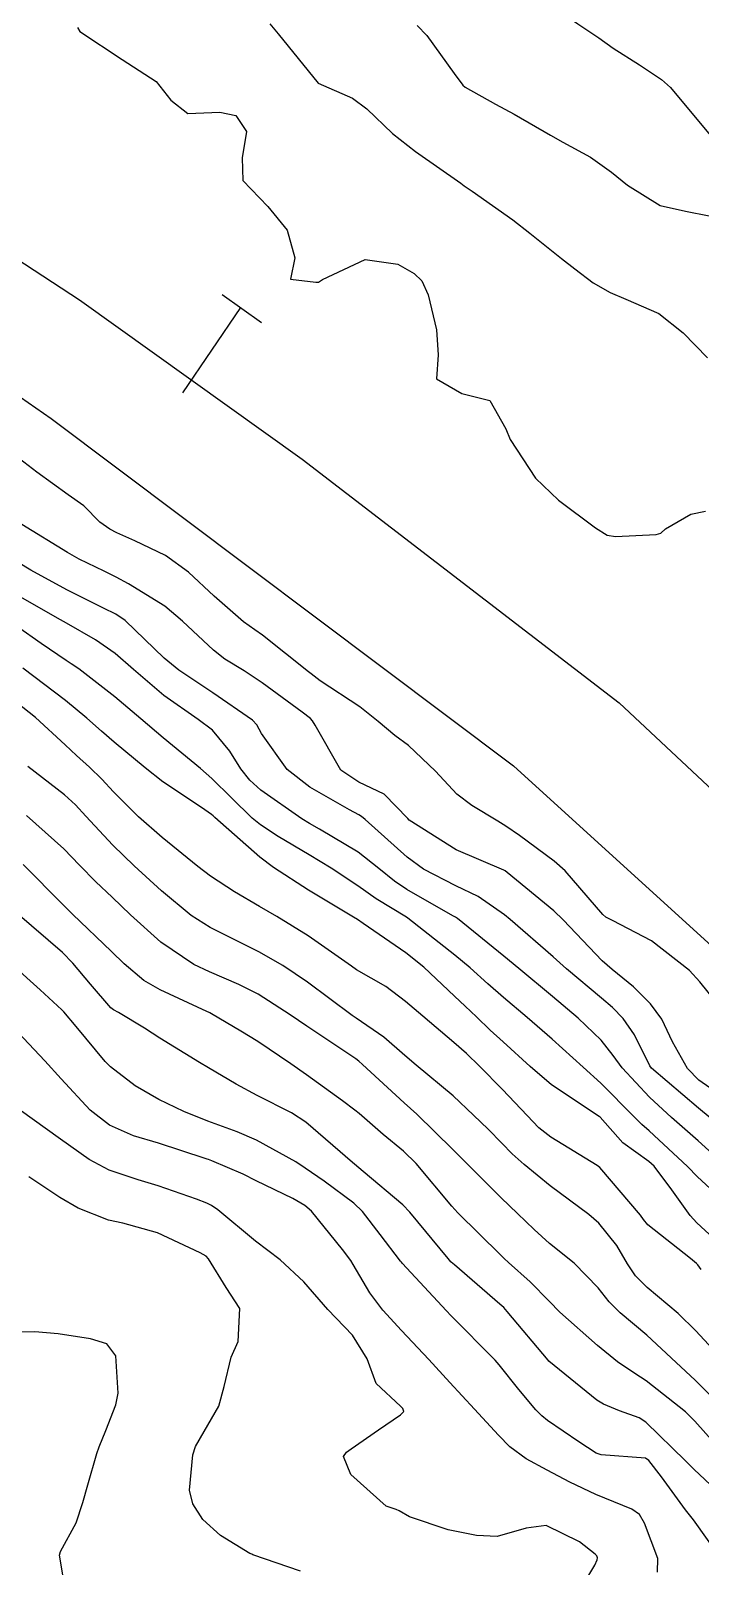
# Model space of a CAD drawing. Header units: metres. Extents: x 298520 to 308411, y 7433745 to 7450750.
# Drawn here: x 299877.7 to 299905, y 7449474.5 to 7449537.1 of the extents above; entities that cross this region are included whole.
import ezdxf

# ---------------------------------------------------------------- set-up
doc = ezdxf.new("R2010")
doc.units = ezdxf.units.M
doc.header["$LTSCALE"] = 10
for name, color, linetype in [('Curvas de Nivel 1m', 11, 'Continuous'), ('Curvas de Nivel 5m', 15, 'Continuous'), ('Linha Férrea', 251, 'TRACKS'), ('Pórtico', 62, 'Continuous')]:
    doc.layers.add(name, color=color, linetype=linetype)
doc.linetypes.add('TRACKS', pattern='A,0.15,[130,ltypeshp.shx,S=0.25,R=0,X=0,Y=0],0.15', length=0.3)

msp = doc.modelspace()

# ---------------------------------------------------------------- linework, layer by layer
at = {"layer": 'Curvas de Nivel 1m', "flags": 128}
for points, elevation in [([(299905.493, 7449541.446), (299903.963, 7449542.348), (299903.51, 7449542.584), (299903.026, 7449542.815), (299901.523, 7449543.796), (299900.55, 7449543.872), (299899.521, 7449543.655), (299898.964, 7449543.42), (299898.757, 7449542.868), (299898.343, 7449542.029), (299897.667, 7449540.878), (299897.647, 7449540.713), (299898.374, 7449538.871), (299899.452, 7449537.774), (299900.006, 7449537.41), (299900.852, 7449536.839), (299901.437, 7449536.419), (299902.512, 7449535.734), (299903.418, 7449535.133), (299903.775, 7449534.806), (299905.394, 7449532.865)], 717), ([(299887.447, 7449537.406), (299887.788, 7449536.997), (299889.413, 7449534.98), (299890.818, 7449534.37), (299891.403, 7449533.938), (299892.45, 7449532.939), (299893.386, 7449532.197), (299895.224, 7449530.911), (299895.371, 7449530.805), (299895.688, 7449530.585), (299897.351, 7449529.405), (299898.044, 7449528.873), (299899.333, 7449527.832), (299899.885, 7449527.408), (299900.622, 7449526.847), (299901.317, 7449526.446), (299901.965, 7449526.179), (299903.305, 7449525.585), (299904.29, 7449524.8), (299905.283, 7449523.785)], 719), ([(299893.447, 7449537.333), (299893.848, 7449536.926), (299894.961, 7449535.374), (299895.313, 7449534.911), (299895.412, 7449534.82), (299896.643, 7449534.129), (299897.401, 7449533.721), (299898.891, 7449532.865), (299899.39, 7449532.586), (299900.514, 7449531.972), (299901.378, 7449531.357), (299902.032, 7449530.823), (299903.355, 7449530.001), (299904.39, 7449529.762), (299905.351, 7449529.57)], 718), ([(299906.414, 7449493.282), (299904.936, 7449494.322), (299904.467, 7449494.795), (299903.866, 7449495.888), (299903.427, 7449496.805), (299902.969, 7449497.429), (299902.277, 7449498.121), (299901.395, 7449498.834), (299900.988, 7449499.188), (299899.402, 7449500.856), (299899.017, 7449501.231), (299897.119, 7449502.793), (299897.033, 7449502.862), (299896.986, 7449502.881), (299895.045, 7449503.719), (299893.127, 7449504.929), (299893.064, 7449504.998), (299892.111, 7449505.982), (299891.078, 7449506.473), (299890.332, 7449506.968), (299889.286, 7449508.794), (299889.187, 7449508.979), (299889.104, 7449509.068), (299888.759, 7449509.333), (299887.126, 7449510.531), (299886.399, 7449511.011), (299885.611, 7449511.496), (299885.141, 7449511.853), (299883.888, 7449513.043), (299883.162, 7449513.652), (299881.674, 7449514.566), (299881.179, 7449514.832), (299880.688, 7449515.077), (299879.671, 7449515.576), (299879.19, 7449515.842), (299877.337, 7449516.983)], 719), ([(299905.396, 7449492.785), (299904.919, 7449493.18), (299903.009, 7449494.809), (299902.944, 7449494.897), (299902.308, 7449496.171), (299901.851, 7449496.827), (299901.414, 7449497.28), (299900.971, 7449497.659), (299899.533, 7449498.854), (299898.99, 7449499.345), (299897.237, 7449500.878), (299897.015, 7449501.067), (299895.936, 7449501.81), (299895.026, 7449502.25), (299893.715, 7449502.923), (299893.04, 7449503.412), (299891.331, 7449504.956), (299891.183, 7449505.077), (299891.065, 7449505.145), (299890.689, 7449505.342), (299889.076, 7449506.269), (299888.153, 7449506.989), (299887.098, 7449508.464), (299886.912, 7449508.814), (299886.737, 7449509.005), (299885.119, 7449510.123), (299883.734, 7449511.044), (299883.138, 7449511.535), (299881.543, 7449513.066), (299881.157, 7449513.331), (299880.66, 7449513.578), (299879.171, 7449514.314), (299877.696, 7449515.115), (299877.186, 7449515.437)], 718), ([(299906.08, 7449490.778), (299904.903, 7449491.84), (299903.824, 7449492.801), (299902.925, 7449493.627), (299901.814, 7449494.827), (299901.444, 7449495.329), (299900.954, 7449495.948), (299900.015, 7449496.849), (299898.972, 7449497.734), (299897.594, 7449498.874), (299896.99, 7449499.375), (299895.101, 7449500.909), (299895.049, 7449500.945), (299895.013, 7449500.964), (299894.904, 7449501.021), (299893.025, 7449502.102), (299892.52, 7449502.43), (299891.893, 7449502.947), (299891.043, 7449503.62), (299889.471, 7449504.562), (299889.06, 7449504.789), (299888.753, 7449504.983), (299887.074, 7449506.15), (299886.621, 7449506.55), (299886.265, 7449507.012), (299885.814, 7449507.743), (299885.099, 7449508.589), (299884.514, 7449509.036), (299883.117, 7449510.005), (299881.878, 7449511.063), (299881.139, 7449511.718), (299880.335, 7449512.273), (299879.152, 7449512.96), (299878.911, 7449513.102), (299877.167, 7449514.09)], 717), ([(299906.626, 7449488.772), (299904.887, 7449490.381), (299904.469, 7449490.794), (299902.907, 7449492.25), (299902.606, 7449492.511), (299902.299, 7449492.819), (299900.933, 7449494.2), (299900.216, 7449494.847), (299898.954, 7449495.985), (299897.942, 7449496.87), (299896.971, 7449497.684), (299896.337, 7449498.25), (299895.609, 7449498.901), (299894.991, 7449499.416), (299893.063, 7449500.93), (299893.013, 7449500.963), (299891.783, 7449501.711), (299891.026, 7449502.246), (299889.943, 7449502.971), (299889.041, 7449503.506), (299887.788, 7449504.257), (299887.059, 7449504.728), (299886.723, 7449505.005), (299885.885, 7449505.832), (299885.079, 7449506.626), (299884.621, 7449507.035), (299883.095, 7449508.283), (299882.178, 7449509.059), (299881.116, 7449509.956), (299879.659, 7449511.092), (299879.34, 7449511.302), (299879.136, 7449511.431), (299878.123, 7449512.13), (299877.15, 7449512.815)], 716), ([(299905.034, 7449486.595), (299904.89, 7449486.79), (299904.843, 7449486.841), (299904.593, 7449487.045), (299902.859, 7449488.413), (299902.683, 7449488.634), (299902.55, 7449488.815), (299900.892, 7449490.75), (299900.785, 7449490.841), (299898.904, 7449491.995), (299898.416, 7449492.375), (299897.929, 7449492.87), (299896.929, 7449493.937), (299895.99, 7449494.894), (299895.455, 7449495.409), (299894.952, 7449495.858), (299893.677, 7449496.923), (299892.969, 7449497.531), (299892.169, 7449498.136), (299890.982, 7449498.822), (299890.767, 7449498.962), (299889.001, 7449500.21), (299887.73, 7449500.993), (299887.017, 7449501.399), (299886.006, 7449501.998), (299885.029, 7449502.641), (299884.506, 7449503.035), (299883.05, 7449504.214), (299882.084, 7449505.06), (299881.073, 7449506.081), (299880.595, 7449506.594), (299880.094, 7449507.085), (299879.553, 7449507.559), (299879.092, 7449507.995), (299877.886, 7449509.112), (299877.112, 7449509.729)], 714), ([(299906.042, 7449482.778), (299904.812, 7449484.091), (299904.088, 7449484.797), (299902.833, 7449485.863), (299902.352, 7449486.332), (299902.033, 7449486.822), (299901.592, 7449487.57), (299900.859, 7449488.489), (299900.454, 7449488.844), (299898.88, 7449490.001), (299897.819, 7449490.876), (299897.33, 7449491.317), (299896.901, 7449491.742), (299896.34, 7449492.322), (299895.752, 7449492.897), (299894.924, 7449493.675), (299893.404, 7449494.925), (299892.947, 7449495.329), (299892.089, 7449496.078), (299890.962, 7449496.852), (299890.798, 7449496.962), (299888.976, 7449498.314), (299887.971, 7449498.99), (299886.991, 7449499.558), (299885.933, 7449500.082), (299885.006, 7449500.549), (299884.237, 7449501.038), (299883.023, 7449502.037), (299881.91, 7449503.061), (299881.045, 7449503.898), (299879.934, 7449505.087), (299879.521, 7449505.546), (299879.071, 7449505.958), (299877.581, 7449507.115)], 713), ([(299906.072, 7449480.777), (299904.786, 7449482.074), (299904.017, 7449482.798), (299902.809, 7449483.915), (299901.727, 7449484.826), (299901.276, 7449485.282), (299900.833, 7449485.853), (299899.855, 7449486.85), (299898.851, 7449487.66), (299898.215, 7449488.228), (299897.535, 7449488.88), (299896.872, 7449489.517), (299895.485, 7449490.904), (299895.19, 7449491.2), (299894.899, 7449491.484), (299893.43, 7449492.925), (299892.92, 7449493.398), (299891.223, 7449494.956), (299891.075, 7449495.088), (299890.945, 7449495.185), (299890.297, 7449495.618), (299888.958, 7449496.518), (299888.276, 7449496.987), (299886.971, 7449497.822), (299886.184, 7449498.221), (299884.98, 7449498.733), (299884.349, 7449499.036), (299882.996, 7449499.943), (299881.762, 7449501.063), (299881.02, 7449501.778), (299880.351, 7449502.405), (299879.686, 7449503.09), (299879.043, 7449503.749), (299877.516, 7449505.115)], 712), ([(299906.226, 7449478.775), (299904.769, 7449480.415), (299904.39, 7449480.794), (299902.785, 7449482.049), (299902.323, 7449482.352), (299901.614, 7449482.828), (299900.803, 7449483.489), (299899.268, 7449484.856), (299898.827, 7449485.299), (299898.052, 7449486.088), (299897.173, 7449486.885), (299897, 7449487.044), (299896.846, 7449487.193), (299895.106, 7449488.908), (299894.867, 7449489.172), (299893.403, 7449490.925), (299892.898, 7449491.418), (299892.061, 7449492.099), (299891.08, 7449492.957), (299890.915, 7449493.098), (299890.41, 7449493.476), (299888.936, 7449494.542), (299888.294, 7449494.986), (299886.952, 7449495.891), (299886.266, 7449496.32), (299885.067, 7449497.028), (299884.999, 7449497.065), (299884.963, 7449497.079), (299884.873, 7449497.122), (299882.973, 7449498.009), (299882.3, 7449498.384), (299881.497, 7449499.065), (299880.99, 7449499.566), (299879.401, 7449501.094), (299879.2, 7449501.282), (299879.017, 7449501.467), (299877.386, 7449503.116)], 711), ([(299905.859, 7449474.778), (299904.719, 7449476.38), (299904.393, 7449476.793), (299903.413, 7449478.134), (299902.89, 7449478.809), (299902.754, 7449478.894), (299900.954, 7449479.036), (299900.755, 7449479.097), (299900.047, 7449479.56), (299898.769, 7449480.429), (299898.528, 7449480.622), (299898.295, 7449480.867), (299897.598, 7449481.695), (299896.791, 7449482.706), (299896.629, 7449482.892), (299894.82, 7449484.723), (299894.645, 7449484.912), (299892.842, 7449486.847), (299892.806, 7449486.894), (299892.776, 7449486.931), (299891.936, 7449488.026), (299891.224, 7449488.955), (299890.868, 7449489.298), (299889.661, 7449490.192), (299888.89, 7449490.734), (299888.507, 7449490.984), (299886.902, 7449491.875), (299886.108, 7449492.215), (299884.909, 7449492.646), (299883.94, 7449493.04), (299882.92, 7449493.528), (299881.95, 7449494.087), (299880.94, 7449494.861), (299880.732, 7449495.082), (299879.541, 7449496.511), (299879.042, 7449497.099), (299879.008, 7449497.144), (299878.964, 7449497.188), (299878.073, 7449498.008), (299876.982, 7449498.995)], 709), ([(299903.251, 7449474.248), (299903.265, 7449474.804), (299902.717, 7449476.247), (299902.511, 7449476.604), (299902.2, 7449476.818), (299900.732, 7449477.414), (299899.674, 7449477.915), (299898.746, 7449478.403), (299897.896, 7449478.873), (299897.233, 7449479.359), (299896.762, 7449479.836), (299895.792, 7449480.9), (299894.784, 7449481.987), (299893.926, 7449482.919), (299892.811, 7449484.102), (299892.051, 7449484.942), (299891.524, 7449485.644), (299890.841, 7449486.796), (299890.741, 7449486.961), (299890.401, 7449487.413), (299889.135, 7449488.977), (299888.875, 7449489.199), (299888.375, 7449489.487), (299886.885, 7449490.218), (299886.358, 7449490.478), (299885.084, 7449491.027), (299884.94, 7449491.076), (299884.894, 7449491.094), (299884.8, 7449491.125), (299882.9, 7449491.742), (299881.887, 7449492.049), (299880.907, 7449492.482), (299880.115, 7449493.088), (299878.932, 7449494.371), (299878.27, 7449495.107), (299876.957, 7449496.494)], 708), ([(299900.053, 7449473.476), (299900.698, 7449474.541), (299900.791, 7449474.749), (299900.807, 7449474.838), (299900.78, 7449474.915), (299900.704, 7449474.987), (299900.072, 7449475.484), (299898.716, 7449476.15), (299897.892, 7449476.049), (299896.711, 7449475.706), (299895.863, 7449475.747), (299894.714, 7449475.973), (299893.143, 7449476.502), (299892.721, 7449476.75), (299892.594, 7449476.804), (299892.181, 7449476.938), (299890.742, 7449478.239), (299890.453, 7449478.963), (299890.567, 7449479.15), (299890.756, 7449479.28), (299891.875, 7449480.054), (299892.77, 7449480.663), (299892.903, 7449480.798), (299892.869, 7449480.929), (299892.774, 7449481.024), (299891.776, 7449481.939), (299891.416, 7449482.951), (299890.807, 7449483.92), (299889.803, 7449484.97), (299888.834, 7449486.091), (299887.865, 7449486.99), (299886.854, 7449487.755), (299885.321, 7449489.023), (299885.059, 7449489.211), (299884.876, 7449489.298), (299884.453, 7449489.459), (299882.883, 7449490.011), (299882.07, 7449490.247), (299880.889, 7449490.644), (299880.076, 7449491.088), (299878.901, 7449491.912), (299877.221, 7449493.117)], 707), ([(299888.692, 7449474.284), (299886.751, 7449474.96), (299886.702, 7449474.978), (299886.627, 7449475.011), (299885.429, 7449475.739), (299884.717, 7449476.395), (299884.297, 7449477.034), (299884.168, 7449477.599), (299884.299, 7449479.035), (299884.411, 7449479.379), (299884.762, 7449479.981), (299885.357, 7449481.021), (299885.586, 7449481.822), (299885.86, 7449483.014), (299886.157, 7449483.655), (299886.226, 7449485.009), (299885.668, 7449485.855), (299884.946, 7449487.028), (299884.845, 7449487.141), (299884.598, 7449487.281), (299882.859, 7449488.097), (299881.45, 7449488.485), (299880.866, 7449488.602), (299879.626, 7449489.092), (299878.877, 7449489.526), (299877.618, 7449490.38)], 706)]:
    msp.add_lwpolyline(points, dxfattribs=dict(at, elevation=elevation))
at = {"layer": 'Curvas de Nivel 5m', "flags": 128}
for points, elevation in [([(299879.602, 7449537.256), (299879.689, 7449537.096), (299881.426, 7449535.947), (299882.814, 7449535.056), (299883.405, 7449534.29), (299884.105, 7449533.745), (299885.401, 7449533.804), (299886.053, 7449533.674), (299886.495, 7449533.013), (299886.31, 7449531.944), (299886.335, 7449531.016), (299887.357, 7449529.95), (299888.152, 7449528.992), (299888.465, 7449527.855), (299888.283, 7449526.99), (299889.321, 7449526.865), (299889.427, 7449526.873), (299889.595, 7449526.976), (299891.331, 7449527.8), (299892.666, 7449527.6), (299893.326, 7449527.226), (299893.643, 7449526.927), (299893.892, 7449526.347), (299894.235, 7449524.921), (299894.302, 7449523.9), (299894.239, 7449522.92), (299895.267, 7449522.325), (299896.411, 7449522.039), (299897.063, 7449520.883), (299897.246, 7449520.447), (299898.28, 7449518.869), (299899.214, 7449517.975), (299900.72, 7449516.845), (299901.199, 7449516.548), (299901.539, 7449516.494), (299903.199, 7449516.571), (299903.383, 7449516.626), (299903.576, 7449516.806), (299904.606, 7449517.399), (299905.21, 7449517.525)], 720), ([(299906.227, 7449496.777), (299904.978, 7449498.326), (299904.56, 7449498.794), (299903.001, 7449500.006), (299901.416, 7449500.834), (299901.141, 7449500.965), (299901.015, 7449501.074), (299899.488, 7449502.855), (299899.039, 7449503.254), (299897.628, 7449504.3), (299897.06, 7449504.685), (299896.741, 7449504.885), (299895.685, 7449505.516), (299895.074, 7449505.988), (299894.197, 7449506.919), (299893.093, 7449507.976), (299892.542, 7449508.383), (299891.856, 7449508.949), (299891.112, 7449509.542), (299889.5, 7449510.604), (299889.132, 7449510.886), (299889.016, 7449510.981), (299887.148, 7449512.469), (299886.835, 7449512.69), (299886.375, 7449513.012), (299885.168, 7449514.058), (299884.12, 7449515.041), (299883.19, 7449515.726), (299881.937, 7449516.321), (299881.199, 7449516.648), (299880.918, 7449516.792), (299880.509, 7449517.08), (299879.86, 7449517.741), (299879.214, 7449518.188), (299877.938, 7449519.113), (299877.231, 7449519.661)], 720), ([(299906.727, 7449486.771), (299904.86, 7449488.496), (299904.588, 7449488.793), (299903.84, 7449489.839), (299903.12, 7449490.808), (299902.895, 7449491.005), (299901.841, 7449491.764), (299900.913, 7449492.802), (299900.877, 7449492.84), (299898.932, 7449494.126), (299898.054, 7449494.869), (299896.953, 7449495.877), (299896.427, 7449496.357), (299895.868, 7449496.896), (299895.401, 7449497.337), (299894.971, 7449497.745), (299893.716, 7449498.923), (299892.992, 7449499.51), (299891.253, 7449500.713), (299891.012, 7449500.867), (299890.854, 7449500.962), (299889.024, 7449502.067), (299887.591, 7449502.994), (299887.039, 7449503.41), (299885.205, 7449505.028), (299885.132, 7449505.097), (299885.064, 7449505.159), (299884.657, 7449505.445), (299883.077, 7449506.489), (299882.356, 7449507.057), (299881.093, 7449508.111), (299880.576, 7449508.556), (299879.984, 7449509.087), (299879.114, 7449509.806), (299877.372, 7449511.118)], 715), ([(299906.509, 7449476.772), (299904.748, 7449478.434), (299904.395, 7449478.794), (299902.769, 7449480.373), (299902.499, 7449480.543), (299901.702, 7449480.826), (299901.042, 7449481.102), (299900.777, 7449481.265), (299898.819, 7449482.86), (299898.793, 7449482.89), (299897.126, 7449484.885), (299896.981, 7449485.044), (299896.826, 7449485.184), (299894.969, 7449486.782), (299894.843, 7449486.89), (299894.825, 7449486.91), (299894.717, 7449487.038), (299893.153, 7449488.927), (299892.867, 7449489.226), (299891.245, 7449490.597), (299890.892, 7449490.89), (299890.815, 7449490.961), (299888.909, 7449492.61), (299888.328, 7449492.986), (299886.923, 7449493.689), (299886.072, 7449494.155), (299884.94, 7449494.819), (299884.579, 7449495.034), (299882.953, 7449496.031), (299882.337, 7449496.44), (299881.27, 7449497.075), (299881.071, 7449497.186), (299880.965, 7449497.267), (299880.132, 7449498.24), (299879.414, 7449499.094), (299878.989, 7449499.519), (299877.134, 7449501.119)], 710), ([(299879.184, 7449473.095), (299878.861, 7449474.938), (299878.905, 7449475.098), (299879.544, 7449476.262), (299879.823, 7449477.089), (299880.015, 7449477.806), (299880.382, 7449479.084), (299880.48, 7449479.359), (299880.762, 7449480.031), (299881.158, 7449481.074), (299881.256, 7449481.551), (299881.162, 7449483.074), (299880.8, 7449483.56), (299880.128, 7449483.762), (299878.806, 7449483.974), (299877.867, 7449484.05), (299876.806, 7449484.019)], 705)]:
    msp.add_lwpolyline(points, dxfattribs=dict(at, elevation=elevation))
at = {"layer": 'Linha Férrea', "flags": 128}
for points in [[(298729.261, 7450749.95), (298734.809, 7450730.65), (298742.343, 7450703.451), (298750.119, 7450676.237), (298757.889, 7450649.199), (298765.189, 7450623.712), (298769.985, 7450606.424), (298776.494, 7450583.287), (298783.055, 7450560.248), (298788.164, 7450542.214), (298793.821, 7450521.584), (298798.125, 7450506.606), (298804.386, 7450484.418), (298809.295, 7450466.837), (298814.551, 7450448.858), (298819.559, 7450431.225), (298826.267, 7450408.649), (298831.926, 7450389.314), (298837.135, 7450370.779), (298842.092, 7450352.398), (298847.802, 7450331.823), (298852.149, 7450316.412), (298858.34, 7450294.769), (298862.969, 7450278.965), (298867.952, 7450260.088), (298870.924, 7450249.95), (298873.722, 7450238.982), (298878.355, 7450222.697), (298882.025, 7450210.358), (298885.603, 7450197.651), (298890.189, 7450181.049), (298894.637, 7450166.006), (298898.995, 7450149.812), (298904.361, 7450131.79), (298908.122, 7450117.709), (298911.93, 7450103.946), (298916.104, 7450089.039), (298920.554, 7450073.399), (298923.212, 7450064.319), (298926.468, 7450052.577), (298930.321, 7450038.956), (298934.723, 7450023.223), (298938.252, 7450011.622), (298941.509, 7449999.193), (298944.399, 7449989.651), (298947.701, 7449977.682), (298952.335, 7449961.49), (298956.967, 7449946.581), (298961.92, 7449929.017), (298965.909, 7449915.258), (298970.082, 7449900.905), (298973.936, 7449887.787), (298977.788, 7449874.853), (298981.549, 7449862.469), (298986.366, 7449847.197), (298989.852, 7449836.37), (298994.575, 7449822.337), (298999.437, 7449807.292), (299004.068, 7449794.269), (299008.7, 7449781.657), (299013.057, 7449770.328), (299018.285, 7449757.718), (299022.322, 7449748.037), (299026.817, 7449737.63), (299031.861, 7449726.852), (299036.814, 7449716.896), (299043.096, 7449705.205), (299047.821, 7449696.534), (299054.335, 7449685.572), (299060.664, 7449675.852), (299069.469, 7449663.104), (299077.541, 7449652.872), (299085.429, 7449643.336), (299089.832, 7449637.784), (299098.728, 7449628.561), (299107.993, 7449618.793), (299117.442, 7449610.031), (299127.077, 7449601.223), (299138.453, 7449591.782), (299150.409, 7449582.651), (299162.779, 7449573.982), (299174.004, 7449567.002), (299185.962, 7449560.295), (299199.698, 7449553.222), (299213.253, 7449547.024), (299227.033, 7449541.5), (299241.999, 7449536.525), (299258.424, 7449531.831), (299277.224, 7449527.814), (299295.935, 7449525.032), (299311.589, 7449523.57), (299326.876, 7449522.883), (299340.975, 7449522.747), (299353.572, 7449523.111), (299369.274, 7449524.069), (299382.826, 7449525.211), (299396.609, 7449526.717), (299414.178, 7449529.501), (299430.969, 7449532.603), (299440.142, 7449534.839), (299451.094, 7449537.487), (299469.666, 7449542.917), (299486.963, 7449547.755), (299510.376, 7449554.83), (299531.414, 7449561.037), (299544.903, 7449564.894), (299559.186, 7449569.068), (299590.197, 7449576.665), (299616.417, 7449582.259), (299645.03, 7449585.805), (299675.251, 7449587.635), (299705.522, 7449586.259), (299732.882, 7449582.825), (299762.581, 7449576.088), (299791.888, 7449566.944), (299816.217, 7449556.896), (299840.774, 7449544.781), (299859.676, 7449534.387), (299878.529, 7449521.308), (299897.376, 7449507.135), (299919.538, 7449486.991), (299927.658, 7449478.626), (299947.133, 7449456.962), (299961.499, 7449437.961), (299971.137, 7449424.784), (299981.869, 7449408.322), (299997.595, 7449383.682), (300016.228, 7449354.96), (300035.864, 7449324.687), (300055.136, 7449295.587), (300073.232, 7449268.397), (300085.868, 7449249.95), (300089.501, 7449244.778), (300101.211, 7449227.647), (300111.197, 7449214.14), (300124.752, 7449194.736), (300135.909, 7449179.759), (300148.296, 7449162.129), (300160.805, 7449144.566), (300173.129, 7449128.481), (300185.523, 7449112.088), (300198.402, 7449095.758), (300207.462, 7449083.98), (300220.094, 7449068.515), (300233.468, 7449051.744), (300246.778, 7449035.349), (300263.478, 7449015.076), (300277.526, 7448998.444), (300292.814, 7448981.501), (300306.688, 7448964.856), (300324.623, 7448944.393), (300340.398, 7448926.517), (300357.9, 7448907.843), (300372.755, 7448891.817), (300392.041, 7448871.054), (300410.717, 7448852.066), (300427.475, 7448834.137), (300439.245, 7448822.858), (300454.898, 7448806.525), (300473.448, 7448788.164), (300493.111, 7448768.808), (300511.705, 7448749.95), (300518.198, 7448743.612), (300525.672, 7448735.984), (300530.889, 7448730.361), (300538.141, 7448723.284), (300543.771, 7448717.624), (300548.924, 7448711.903), (300554.778, 7448706.093), (300562.444, 7448698.573), (300570.483, 7448690.198), (300580.06, 7448680.508), (300590.013, 7448670.628), (300599.102, 7448661.391), (300608.565, 7448651.702), (300616.68, 7448643.32), (300625.581, 7448633.859), (300633.62, 7448625.859), (300641.21, 7448617.858), (300649.582, 7448609.897), (300659.386, 7448599.72), (300667.387, 7448591.231), (300676.098, 7448582.784), (300683.871, 7448574.669), (300691.725, 7448567.153), (300703.33, 7448554.876), (300711.744, 7448546.351), (300718.093, 7448539.767), (300726.506, 7448530.983), (300733.153, 7448523.695), (300741.152, 7448514.418), (300747.426, 7448507.242), (300750.054, 7448504.018), (300758.169, 7448493.99), (300764.854, 7448485.238), (300772.251, 7448475.55), (300781.114, 7448462.855), (300788.178, 7448452.147), (300795.99, 7448439.115), (300802.712, 7448427.661), (300809.137, 7448414.665), (300814.959, 7448402.42), (300819.763, 7448391.601), (300824.722, 7448378.533), (300829.079, 7448366.59), (300833.249, 7448353.858), (300836.592, 7448342.438), (300839.822, 7448330.572), (300842.678, 7448317.912), (300845.758, 7448304.202), (300848.387, 7448291.169), (300849.927, 7448279.903), (300851.843, 7448266.756), (300852.632, 7448254.174), (300852.974, 7448249.95), (300853.718, 7448237.64), (300853.896, 7448226.066), (300854.164, 7448215.145), (300853.836, 7448203.832), (300853.598, 7448192.905), (300852.795, 7448182.25), (300851.991, 7448170.79), (300850.801, 7448159.302), (300849.223, 7448146.768), (300848.151, 7448135.486), (300846.96, 7448124.114), (300845.442, 7448113.546), (300844.222, 7448102.204), (300842.288, 7448090.385), (300840.978, 7448078.33), (300839.608, 7448068.386), (300838.209, 7448056.39), (300836.541, 7448045.166), (300835.023, 7448032.665), (300833.535, 7448020.341), (300832.284, 7448009.205), (300831.094, 7447998.637), (300829.874, 7447985.926), (300828.432, 7447973.713), (300826.546, 7447955.639), (300825.162, 7447943.391), (300824.986, 7447942.247), (300823.836, 7447930.96), (300822.657, 7447919.829), (300821.593, 7447909.075), (300820.243, 7447895.408), (300819.533, 7447885.934), (300818.679, 7447872.07), (300818.298, 7447858.799), (300817.927, 7447851.916), (300817.786, 7447841.862), (300817.933, 7447833.489), (300818.516, 7447815.843), (300820.361, 7447795.876), (300822.449, 7447776.733), (300825.922, 7447758.996), (300827.722, 7447750.217), (300828.687, 7447743.229), (300830.467, 7447731.539), (300833.751, 7447711.152), (300838.977, 7447681.969), (300842.161, 7447664.851), (300846.249, 7447643.566), (300856.898, 7447587.933), (300861.3, 7447564.706), (300863.731, 7447552.015), (300867.081, 7447534.8), (300870.251, 7447518.153), (300879.139, 7447471.406), (300882.717, 7447452.426), (300886.196, 7447433.436), (300890.621, 7447408.952), (300893.065, 7447393.996), (300894.895, 7447382.534), (300896.018, 7447374.923), (300897.056, 7447367.88), (300898.671, 7447355.202), (300899.884, 7447344.173), (300901.155, 7447328.57), (300902.425, 7447306.17), (300902.632, 7447290.927), (300902.643, 7447274.906), (300901.209, 7447249.806), (300899.894, 7447235.454), (300897.424, 7447214.973), (300896.24, 7447207.108, -0.017609), (300893.245, 7447191.067), (300890.79, 7447180.008), (300886.347, 7447162.337), (300883.122, 7447151.267), (300877.521, 7447133.871), (300873.858, 7447123.752), (300865.532, 7447103.056), (300859.822, 7447090.388), (300850.503, 7447071.406), (300846.315, 7447063.106), (300836.805, 7447045.834), (300827.664, 7447031.197), (300815.395, 7447013.014), (300803.069, 7446996.228), (300792.968, 7446983.245), (300781.446, 7446969.292), (300759.63, 7446945.435), (300748.36, 7446933.669), (300737.301, 7446922.447), (300720.178, 7446905.644), (300707.821, 7446893.561), (300697.057, 7446883.028), (300686.376, 7446872.224), (300676.506, 7446862.329), (300660.145, 7446845.845), (300651.989, 7446837.638), (300637.917, 7446823.835), (300624.102, 7446810.419), (300614.955, 7446801.573), (300610.107, 7446796.538), (300599.124, 7446785.64, 0.017844), (300588.776, 7446774.611), (300582.973, 7446768.596), (300572.807, 7446757.15), (300570.635, 7446754.423, -0.018804), (300566.868, 7446749.902, -0.021463), (300565.197, 7446747.771, 0.014089), (300560.744, 7446742.236), (300556.818, 7446737.065), (300549.018, 7446726.402), (300544.903, 7446720.152), (300542.989, 7446717.435), (300540.702, 7446714.014), (300534.516, 7446704.131), (300528.813, 7446694.775), (300525.37, 7446688.688), (300519.775, 7446678.443, 0.017217), (300513.559, 7446666.068), (300510.115, 7446659.471), (300505.35, 7446648.44), (300501.39, 7446638.953, 0.017957), (300498.447, 7446631.125), (300492.383, 7446614.647), (300488.086, 7446600.958), (300484.889, 7446590.082), (300482.448, 7446580.533), (300479.028, 7446566.174), (300474.999, 7446546.195), (300472.245, 7446530.076), (300469.723, 7446510.133), (300467.649, 7446494.09), (300465.343, 7446472.628), (300462.509, 7446448.283), (300460.589, 7446427.75), (300458.173, 7446403.459), (300455.716, 7446377.743), (300453.679, 7446357.578), (300451.179, 7446331.957), (300448.408, 7446302.907), (300446.096, 7446278.461), (300443.948, 7446255.986), (300443.327, 7446249.95), (300441.921, 7446236.026), (300439.714, 7446214.959), (300437.145, 7446189.663), (300434.772, 7446164.489), (300432.986, 7446145.942), (300427.675, 7446092.019), (300425.457, 7446069.071), (300422.052, 7446034.05), (300420.454, 7446017.74), (300416.946, 7445981.751), (300414.159, 7445952.95), (300410.686, 7445916.311), (300408.437, 7445891.812), (300405.718, 7445868.171), (300403.766, 7445842.739), (300401.654, 7445818.651), (300400.337, 7445806.143), (300399.876, 7445801.282), (300399.266, 7445794.558)], [(298905.363, 7450145.031), (298910.207, 7450124.873), (298915.002, 7450108.012), (298921.739, 7450085.266), (298926.98, 7450064.83), (298931.003, 7450051.742), (298934.224, 7450039.953), (298937.65, 7450027.983), (298940.458, 7450017.786), (298943.206, 7450008.624), (298945.866, 7449998.811), (298948.85, 7449988.084), (298952.218, 7449977.183), (298954.849, 7449967.637), (298957.892, 7449956.733), (298961.763, 7449943.848), (298964.896, 7449932.558), (298968.973, 7449920.293), (298972.372, 7449908.382), (298975.8, 7449896.208), (298979.287, 7449884.682), (298982.035, 7449875.079), (298985.463, 7449863.464), (298988.891, 7449853.475), (298994.252, 7449836.792), (298999.642, 7449820.007), (299004.122, 7449806.223), (299009.577, 7449791.55), (299017.072, 7449771.922), (299023.852, 7449755.78), (299031.351, 7449735.099), (299042.615, 7449714.768), (299049.157, 7449702.257), (299057.947, 7449687.795), (299067.128, 7449674.025), (299074.388, 7449663.764), (299083.266, 7449652.271), (299093.226, 7449640.21), (299104.865, 7449628.3), (299116.059, 7449616.929), (299127.188, 7449606.965), (299134.846, 7449600.398), (299146.061, 7449590.999), (299159.8, 7449581.134), (299172.881, 7449572.672), (299188.754, 7449563.553), (299203.487, 7449555.781), (299219.692, 7449548.782), (299229.285, 7449544.979), (299249.695, 7449538.196), (299264.418, 7449534.22), (299286.841, 7449530.183), (299305.276, 7449527.832), (299319.472, 7449527.113), (299340.209, 7449526.73), (299362.575, 7449527.496), (299380.335, 7449528.889), (299402.027, 7449531.43), (299418.393, 7449534.55), (299439.271, 7449538.773), (299455.546, 7449542.61), (299468.219, 7449546.447), (299486.071, 7449551.679), (299502.678, 7449556.429), (299521.873, 7449562.476), (299544.903, 7449569.511), (299558.765, 7449572.874), (299572.65, 7449576.475), (299589.389, 7449580.647), (299603.615, 7449583.903), (299623.713, 7449587.445), (299640.449, 7449589.67), (299657.813, 7449590.983), (299675.925, 7449591.554), (299694.255, 7449591.042), (299708.541, 7449590.126), (299722.182, 7449588.244), (299738.919, 7449585.56), (299759.653, 7449580.821), (299775.25, 7449576.474), (299786.436, 7449572.94), (299797.015, 7449569.282), (299807.003, 7449565.52), (299816.424, 7449561.561), (299823.596, 7449557.979), (299834.148, 7449553.022), (299842.943, 7449548.641), (299850.946, 7449544.045), (299857.58, 7449540.07), (299867.592, 7449534.039), (299879.685, 7449526.144), (299888.765, 7449519.647), (299901.686, 7449509.708), (299911.305, 7449500.703), (299920.635, 7449492.515), (299928.708, 7449484.626), (299935.814, 7449476.733), (299943.925, 7449467.258), (299951.104, 7449459.003), (299957.671, 7449450.784), (299963.484, 7449442.67), (299970.77, 7449432.303), (299976.475, 7449423.904), (299982.432, 7449414.862), (299988.891, 7449404.85), (299995.852, 7449394.443), (300002.312, 7449383.928), (300010.887, 7449370.223), (300018.781, 7449358.239), (300026.569, 7449345.892), (300033.388, 7449335.88), (300041.176, 7449324.037), (300049.358, 7449311.838), (300057.288, 7449299.745), (300065.47, 7449287.364), (300073.508, 7449275.701), (300081.011, 7449264.541), (300090.196, 7449251.298), (300091.164, 7449249.95), (300100.525, 7449236.167), (300109.403, 7449223.951), (300117.162, 7449213.187), (300127.336, 7449198.457), (300139.6, 7449181.446), (300149.952, 7449166.72), (300159.813, 7449153.466), (300168.75, 7449141.382), (300179.779, 7449126.346), (300190.932, 7449112.414), (300203.876, 7449095.222), (300217.308, 7449078.587), (300230.374, 7449062.005), (300242.887, 7449046.162), (300256.877, 7449029.774), (300272.777, 7449010.921), (300288.309, 7448992.868), (300306.303, 7448971.97), (300322.512, 7448953.54), (300337.055, 7448937.024), (300349.196, 7448923.521), (300363.433, 7448907.803), (300372.178, 7448898.27), (300387.649, 7448881.624), (300402.322, 7448866.086), (300417.298, 7448851.105), (300428.763, 7448838.962), (300440.716, 7448827.379), (300454.398, 7448813.148), (300467.461, 7448800.639), (300481.638, 7448785.533), (300502.227, 7448765.254), (300514.06, 7448753.852), (300517.826, 7448749.95), (300528.275, 7448738.976), (300540.783, 7448726.333), (300551.364, 7448715.261), (300568.358, 7448698.083), (300580.431, 7448686.447), (300591.073, 7448675.242), (300605.822, 7448659.996), (300619.827, 7448645.871), (300631.531, 7448633.85), (300641.93, 7448623.388), (300651.196, 7448614.132), (300663.21, 7448601.736), (300675.654, 7448588.967), (300686.366, 7448579.136), (300697.132, 7448567.001), (300714.307, 7448549.82), (300728.065, 7448535.254), (300742.189, 7448519.954), (300754.02, 7448506), (300763.608, 7448493.67), (300772.134, 7448482.969), (300781.594, 7448469.905), (300789.873, 7448457.453), (300798.087, 7448444.138), (300806.367, 7448430.378), (300809.353, 7448423.731), (300815.826, 7448410.715), (300822.176, 7448396.83), (300827.777, 7448382.459), (300832.26, 7448369.325), (300838.297, 7448352.647), (300842.655, 7448335.903), (300846.951, 7448318.72), (300850.061, 7448305.153), (300853.485, 7448286.05), (300855.912, 7448269.922), (300857.341, 7448249.95), (300858.33, 7448231.606), (300857.942, 7448206.205), (300856.925, 7448178.368), (300854.333, 7448156.855), (300851.333, 7448129.708), (300849.095, 7448108.502), (300845.739, 7448085.317), (300843.044, 7448064.17), (300840.396, 7448043.097), (300838.567, 7448030.951), (300837.041, 7448016.016), (300835.11, 7447994.958), (300832.975, 7447975.28), (300830.738, 7447953.623), (300829.108, 7447937.188), (300828.366, 7447933.435), (300827.045, 7447924.743), (300825.629, 7447910.191), (300824.268, 7447895.589), (300822.966, 7447881.617), (300821.953, 7447863.074), (300821.73, 7447846.352), (300821.738, 7447838.346), (300822.298, 7447822.796), (300823.264, 7447806.625), (300824.128, 7447792.391), (300826.211, 7447777.691), (300829.715, 7447760.435), (300831.501, 7447751.07), (300833.495, 7447738.255), (300836.415, 7447720.056), (300862.711, 7447579.549), (300879.787, 7447489.912), (300882.904, 7447473.371), (300886.736, 7447453.399), (300891.84, 7447425.61), (300894.824, 7447408.419), (300897.501, 7447392.308), (300900.259, 7447374.699), (300902.627, 7447356.768), (300903.989, 7447344.999), (300904.86, 7447335.88), (300905.847, 7447322.28), (300906.291, 7447313.022), (300906.573, 7447308.418), (300906.759, 7447298.893), (300906.88, 7447292.725, -0.006984), (300906.844, 7447284.829), (300906.695, 7447276.838), (300906.36, 7447267.883), (300905.744, 7447256.667), (300905.23, 7447249.95), (300904.292, 7447239.525), (300903.012, 7447227.25), (300901.034, 7447212.309), (300899.543, 7447202.921, -0.011988), (300897.909, 7447194.02), (300894.997, 7447180.769), (300891.356, 7447165.387), (300887.457, 7447151.115), (300883.301, 7447137.652), (300876.75, 7447119.219), (300874.099, 7447111.988), (300871.749, 7447106.138, -0.018309), (300868.914, 7447099.764, 0.011681), (300865.826, 7447093.061), (300860.469, 7447081.825), (300851.72, 7447064.422), (300846.208, 7447053.937), (300843.033, 7447048.479), (300836.89, 7447038.137), (300827.206, 7447022.921), (300821.11, 7447014.014), (300814.857, 7447005.089), (300809.628, 7446998.099), (300801.236, 7446986.884), (300791.122, 7446974.407), (300781.425, 7446962.969), (300774.943, 7446955.767), (300762.88, 7446942.762), (300751.299, 7446930.933), (300734.873, 7446914.565), (300727.949, 7446907.628), (300717.868, 7446897.443), (300705.6, 7446885.783), (300698.716, 7446879.048), (300668.127, 7446848.06), (300640.994, 7446821.407), (300627.442, 7446808.23), (300610.345, 7446790.697), (300597.443, 7446778.155), (300592.334, 7446772.486), (300571.229, 7446748.595), (300567.705, 7446744.65), (300564.743, 7446740.8), (300562.62, 7446737.769), (300551.356, 7446722.391), (300544.903, 7446712.981), (300541.869, 7446707.917), (300539.497, 7446704.103, 0.003437), (300530.37, 7446689.205, 0.010632), (300522.744, 7446675.931, 0.016565), (300518.05, 7446666.625, -0.011698), (300511.771, 7446653.868, 0.029635), (300510.132, 7446650.211), (300505.481, 7446638.898), (300500.314, 7446625.471), (300492.316, 7446601.197), (300488.229, 7446587.047), (300485.297, 7446575.185), (300482.347, 7446562.473), (300481.087, 7446556.089, 0.004599), (300479.148, 7446545.763), (300476.443, 7446530.265), (300474.645, 7446518.085), (300472.755, 7446502.987), (300471.297, 7446490.618), (300469.17, 7446472.092), (300467.901, 7446459.793), (300466.767, 7446449.806), (300465.445, 7446435.701), (300463.191, 7446412.592), (300462.659, 7446405.266), (300461.606, 7446397.228), (300459.608, 7446375.419), (300458.167, 7446361.3), (300456.938, 7446349.283), (300454.601, 7446324.341), (300452.383, 7446301.27), (300450.408, 7446280.731), (300448.612, 7446261.944), (300447.444, 7446249.79), (300445.943, 7446235.321), (300443.682, 7446213.965), (300443.009, 7446207.561), (300441.275, 7446189.511), (300439.198, 7446168.049), (300436.473, 7446140.607), (300434.029, 7446115.856), (300431.015, 7446085.098), (300427.797, 7446052.837), (300425.199, 7446025.415), (300423.636, 7446009.727), (300422.457, 7445994.573), (300421.615, 7445989.53), (300419.286, 7445963.664), (300415.807, 7445928.192), (300414.69, 7445917.527), (300413.782, 7445904.921), (300412.247, 7445888.391), (300411.949, 7445886.157), (300411.266, 7445881.618), (300410.692, 7445876.189), (300409.038, 7445857.286), (300407.606, 7445838.578), (300405.212, 7445812.517), (300404.532, 7445804.524), (300403.437, 7445794.141)]]:
    msp.add_lwpolyline(points, format="xyb", dxfattribs=at)
at = {"layer": 'Pórtico'}
for points in [[(299885.497, 7449526.36), (299887.109, 7449525.23)], [(299886.247, 7449525.834), (299883.886, 7449522.353)]]:
    msp.add_lwpolyline(points, dxfattribs=at)

doc.saveas('drawing.dxf')
